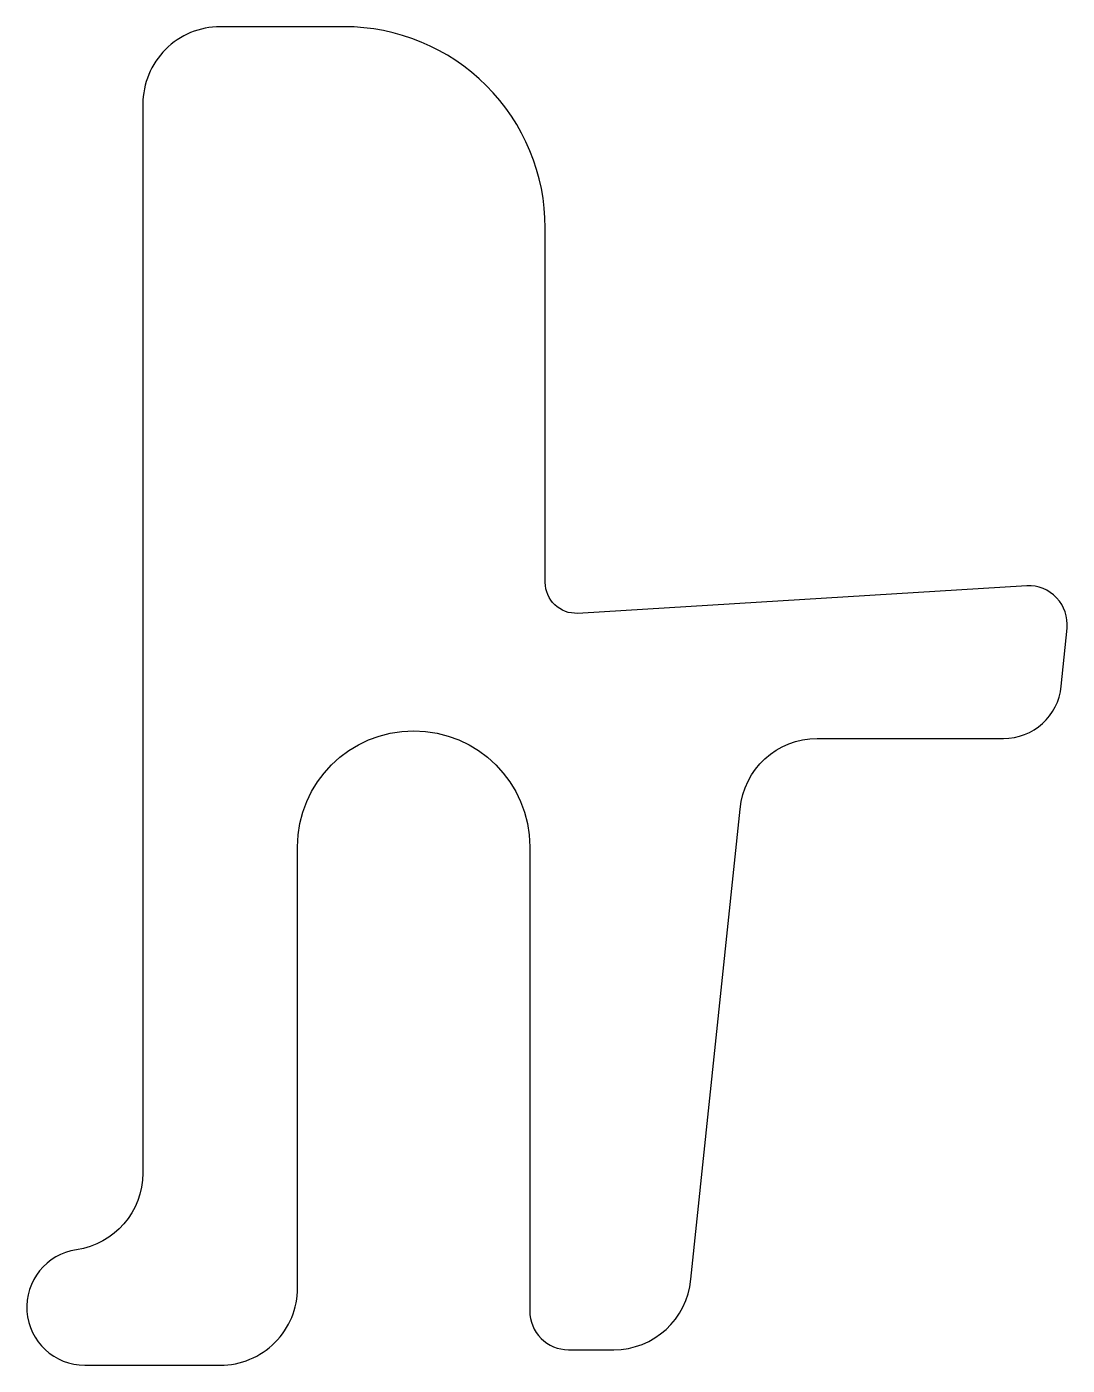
# Model space of a CAD drawing. Extents: x 183.1 to 196.5, y 229.8 to 247.1.
import ezdxf

# ---------------------------------------------------------------- set-up
doc = ezdxf.new("R2010")
doc.units = 0
doc.layers.get('0').update_dxf_attribs({"linetype": 'CONTINUOUS'})

msp = doc.modelspace()

# ---------------------------------------------------------------- linework, layer by layer
msp.add_lwpolyline([(190.073, 230.023), (190.659, 230.023, 0.388235), (191.655, 230.933), (192.291, 237.012, -0.388235), (193.287, 237.923), (195.694, 237.923, 0.385314), (196.441, 238.598), (196.516, 239.348, 0.456781), (195.996, 239.898), (190.191, 239.541, -0.426998), (189.773, 239.94), (189.773, 244.523, 0.414214), (187.173, 247.123), (185.573, 247.123, 0.414214), (184.573, 246.123), (184.573, 232.305, -0.372825), (183.716, 231.315, 0.930777), (183.823, 229.823), (185.573, 229.823, 0.414214), (186.573, 230.823), (186.573, 236.523, -1), (189.573, 236.523), (189.573, 230.523, 0.414214)], format="xyb", close=True)

doc.saveas('drawing.dxf')
